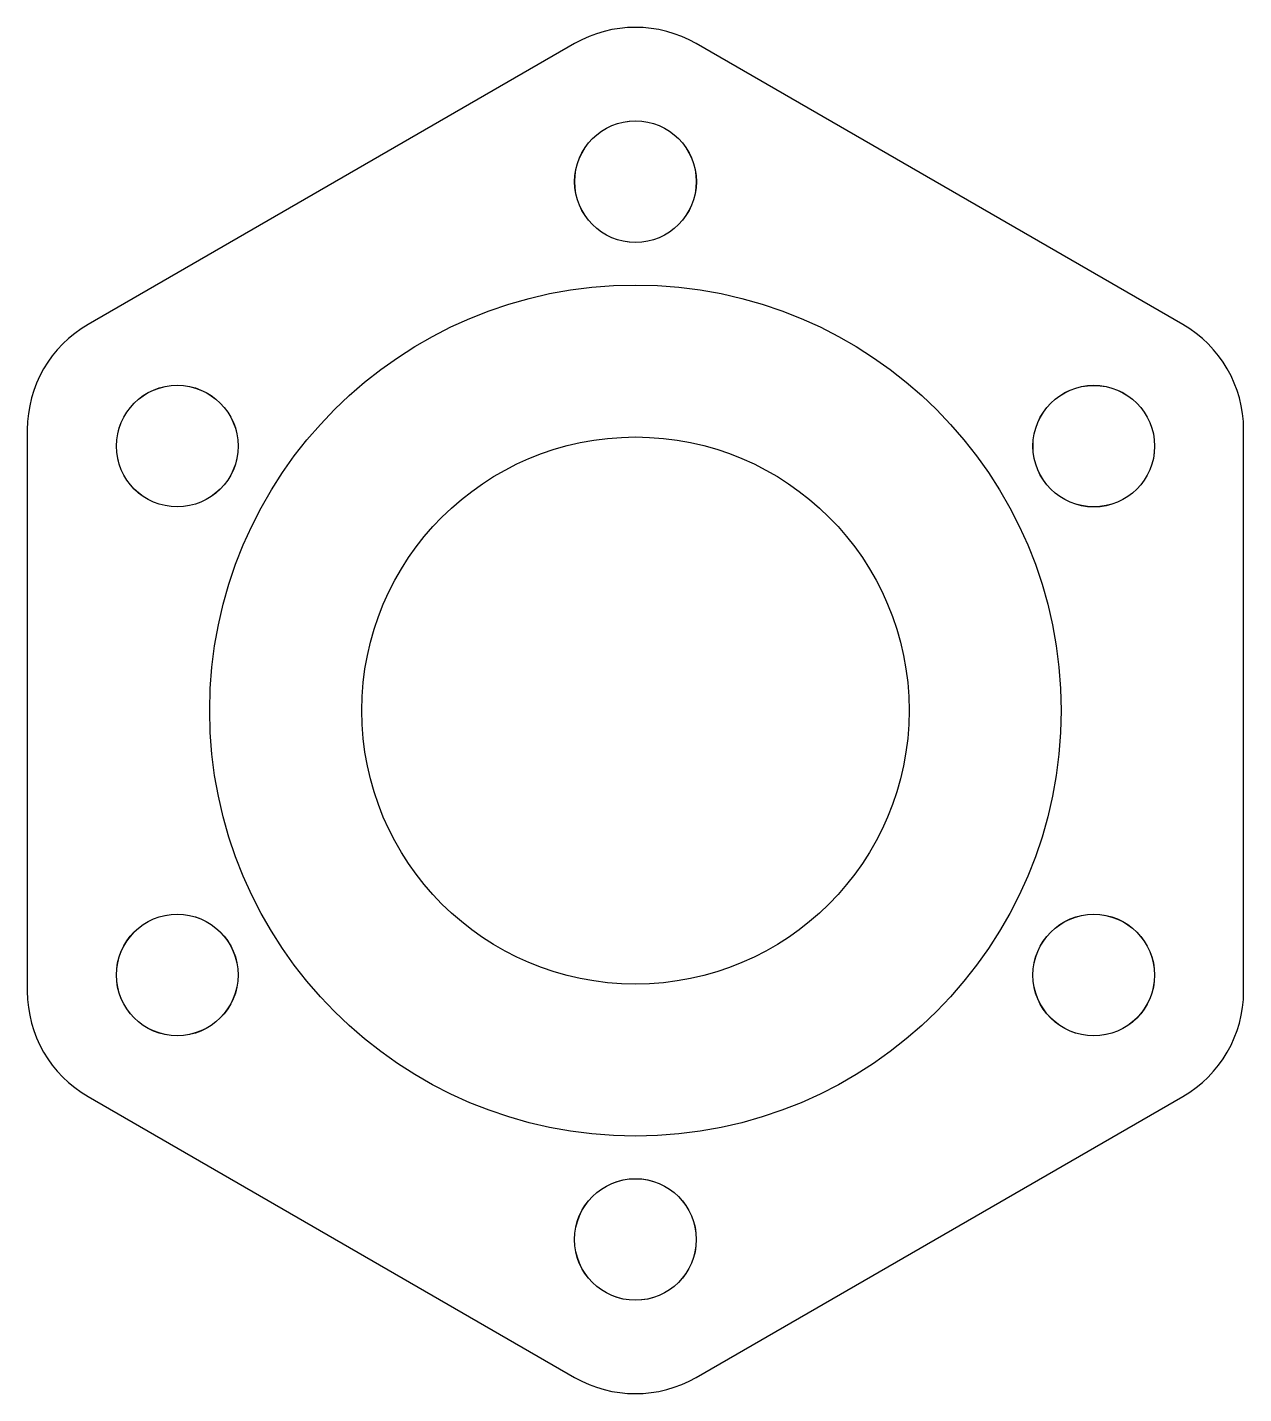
# Model space of a CAD drawing. Header units: inches. Extents: x -38 to 62, y -41 to 71.
import ezdxf

# ---------------------------------------------------------------- set-up
doc = ezdxf.new("R2010")
doc.units = ezdxf.units.IN
doc.header["$MEASUREMENT"] = 0

# ---------------------------------------------------------------- blocks, each defined once
blk = doc.blocks.new('*U5')
blk.add_circle((0, 43.5), 5)
blk = doc.blocks.new('*U6')
at = {"color": 0, "linetype": 'ByBlock', "lineweight": -2, "transparency": 16777216}
for p, rotation in [((49.48, 36.52), 59.99999999999997), ((49.48, 80.02), 120), ((-25.87, 80.02), 240), ((-25.87, 36.52), 299.9999999999999), ((11.8, 101.77), 180)]:
    blk.add_blockref('*U5', p, dxfattribs=dict(at, rotation=rotation))
blk.add_blockref('*U5', (11.8, 14.77), dxfattribs=at)
blk = doc.blocks.new('*U3')
blk.add_blockref('*U6', (-11.8, -58.27))
blk = doc.blocks.new('*U4')
at = {"color": 0, "linetype": 'ByBlock', "lineweight": -2, "transparency": 16777216}
blk.add_blockref('*U3', (11.8, 58.27), dxfattribs=at)
for p, rotation in [((-25.87, 36.52), 59.99999999999999), ((49.48, 36.52), 299.9999999999999), ((-25.87, -6.98), 120), ((49.48, -6.98), 240), ((11.8, -28.73), 180)]:
    blk.add_blockref('*U3', p, dxfattribs=dict(at, rotation=rotation))

msp = doc.modelspace()

# ---------------------------------------------------------------- linework, layer by layer
msp.add_lwpolyline([(-33.2, -16.98), (6.8, -40.07, 0.267949), (16.8, -40.07), (56.8, -16.98, 0.267949), (61.8, -8.32), (61.8, 37.87, 0.267949), (56.8, 46.53), (16.8, 69.62, 0.267949), (6.8, 69.62), (-33.2, 46.53, 0.267949), (-38.2, 37.87), (-38.2, -8.32, 0.267949)], format="xyb", close=True)
for radius in [35, 22.5]:
    msp.add_circle((11.8, 14.77), radius)

# ---------------------------------------------------------------- block references
msp.add_blockref('*U4', (0, 0))

doc.saveas('drawing.dxf')
